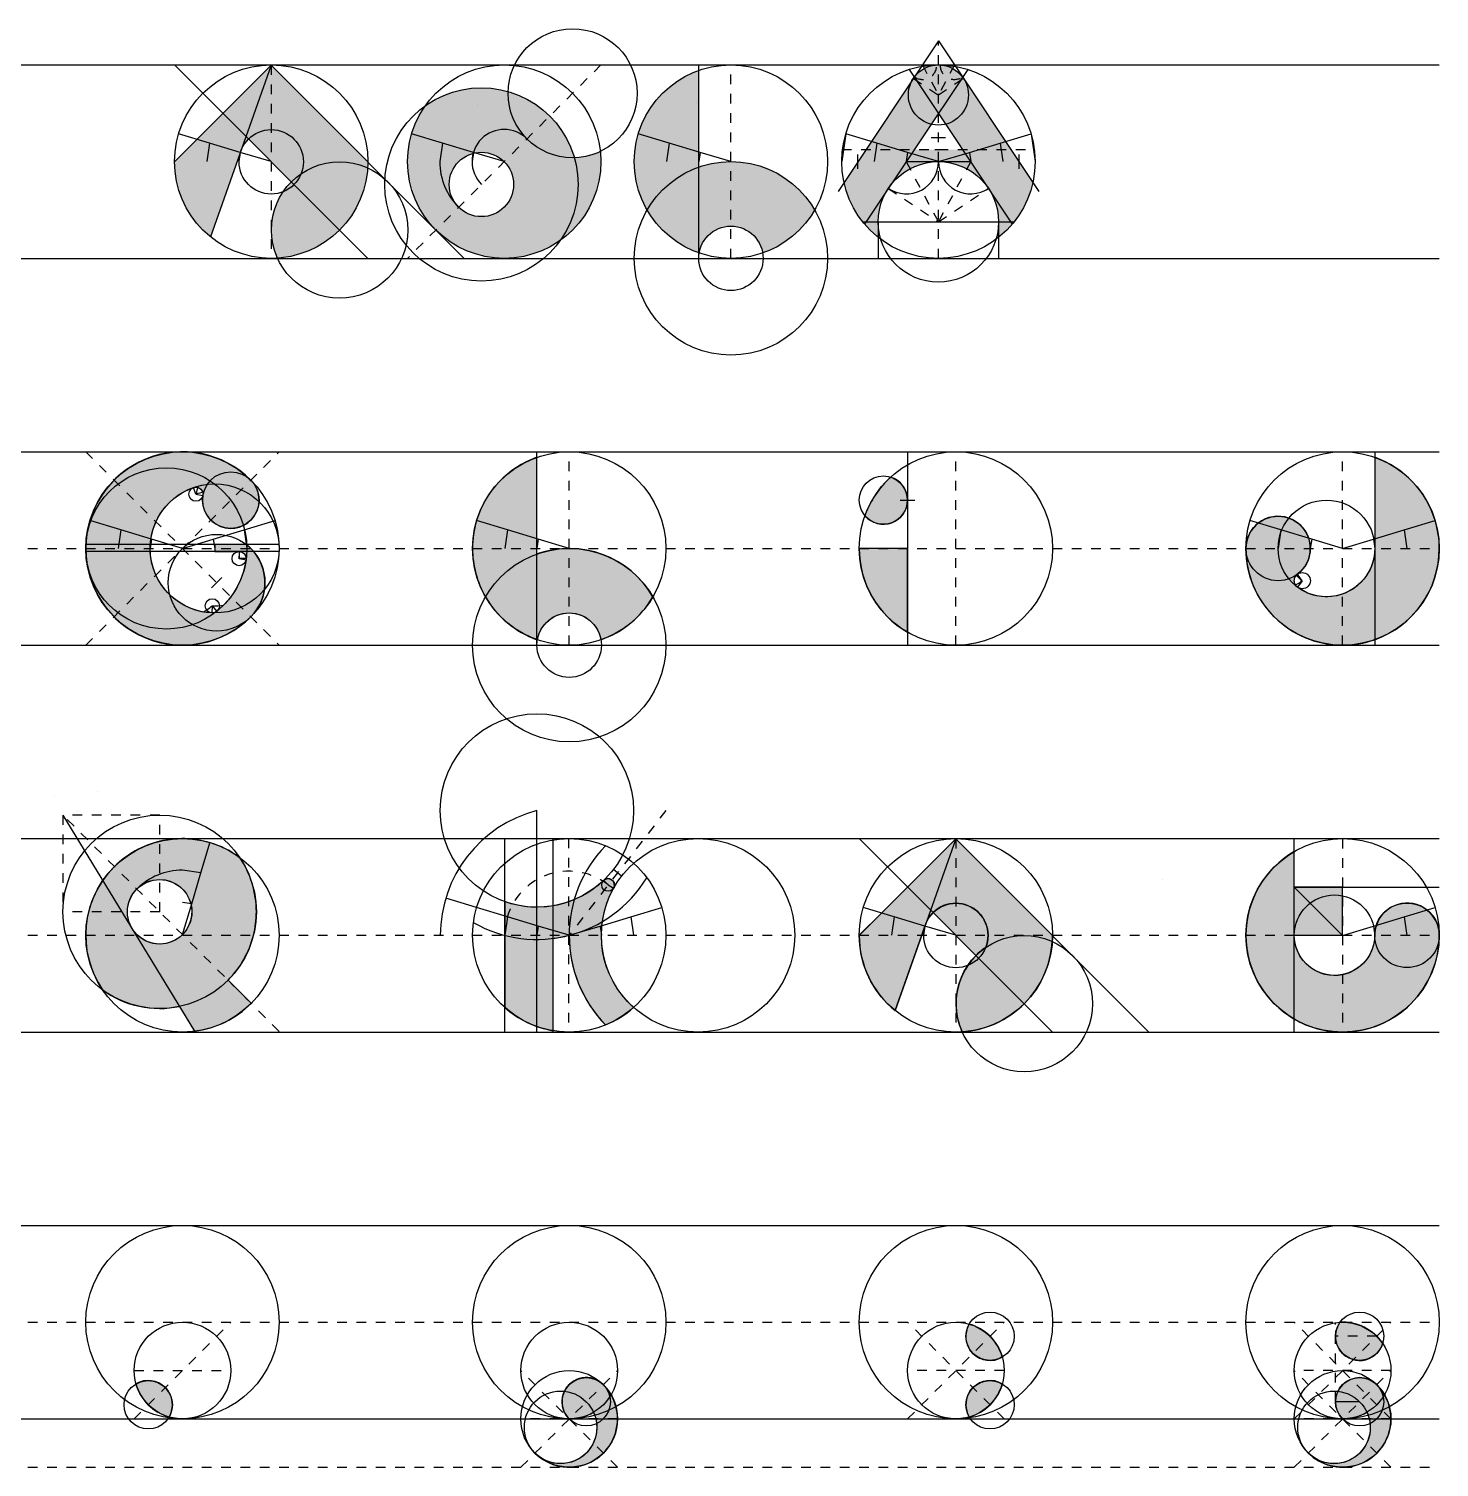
# Model space of a CAD drawing. Header units: millimetres. Extents: x -0.6 to 55.4, y -1.3 to 34.5.
# Drawn here: x 23.41 to 38, y 19.5 to 34.37 of the extents above; entities that cross this region are included whole.
import ezdxf

# ---------------------------------------------------------------- set-up
doc = ezdxf.new("R2010")
doc.units = ezdxf.units.MM
doc.linetypes.add('ACAD_ISO02W100', pattern=[15, 12, -3])
doc.linetypes.add('ACAD_ISO03W100', pattern=[30, 12, -18])
for name, color, linetype in [('GUIDES', 252, 'Continuous'), ('guides_minor', 12, 'Continuous'), ('Lettering', 7, 'Continuous'), ('LINES', 252, 'Continuous'), ('Outlines', 5, 'Continuous')]:
    doc.layers.add(name, color=color, linetype=linetype)

msp = doc.modelspace()

# ---------------------------------------------------------------- hatches: boundary and pattern name
at = {"layer": 'Lettering'}
h = msp.add_hatch(color=256, dxfattribs=at)
h.dxf.hatch_style = 1
h.paths.add_polyline_path([(25.565, 33), (24.92, 33), (24.918, 32.998, 0.226537), (25.291, 32.221)])
h.paths.add_polyline_path([(25.279, 33.192), (25.15, 33.23), (24.92, 33), (25.251, 33)])
h.paths.add_polyline_path([(25.279, 33.192), (25.251, 33), (25.565, 33), (25.598, 33.095), (25.598, 33.096)])
h.paths.add_polyline_path([(25.657, 33.261), (25.419, 33.499), (25.15, 33.23), (25.279, 33.192), (25.599, 33.096)])
h.paths.add_polyline_path([(25.683, 33.235), (25.657, 33.261), (25.603, 33.109, -0.113093)])
h.paths.add_polyline_path([(25.916, 33.996), (25.419, 33.499), (25.657, 33.261)])
h.paths.add_polyline_path([(25.918, 33.996), (25.917, 33.997), (25.916, 33.996), (25.657, 33.261), (25.683, 33.235, -0.197936), (25.918, 33.332)])
h.paths.add_polyline_path([(25.918, 33.996), (25.918, 33.332, -0.412659), (26.251, 33), (26.914, 33)])
h.paths.add_polyline_path([(25.918, 33.332, 0.197936), (25.683, 33.235), (25.918, 33)])
h.paths.add_polyline_path([(26.251, 32.998, 0.414214), (25.918, 33.332), (25.918, 33), (26.127, 32.791, -0.046523), (26.227, 32.875, 0.095236)])
h.paths.add_polyline_path([(26.916, 32.935, 0.015453), (26.918, 32.996), (26.914, 33), (26.251, 33, -0.001328), (26.251, 32.998, -0.095236), (26.227, 32.875, -0.261959)])
h.paths.add_polyline_path([(26.916, 32.935, 0.261959), (26.227, 32.875, -0.1008), (26.154, 32.763), (26.625, 32.293, 0.181985)])
h.paths.add_polyline_path([(26.154, 32.763), (26.127, 32.791, 0.047151), (26.042, 32.689, 0.102064)])
h.paths.add_polyline_path([(26.227, 32.875, 0.046523), (26.127, 32.791), (26.154, 32.763, 0.1008)])
h.paths.add_polyline_path([(26.154, 32.763, -0.102064), (26.042, 32.689, 0.150351), (25.92, 32.293, 0.106745), (25.983, 32.002, 0.181985), (26.625, 32.293)])
h = msp.add_hatch(color=256, dxfattribs=at)
h.dxf.hatch_style = 1
h.paths.add_polyline_path([(30.34, 33.943, 0.239246), (29.715, 33.288), (30.035, 33.192), (30.34, 33.1)])
h.paths.add_polyline_path([(30.035, 33.192), (29.715, 33.288, 0.073037), (29.673, 33), (30.006, 33)])
h.paths.add_polyline_path([(30.34, 33.1), (30.035, 33.192), (30.006, 33), (30.34, 33)])
h.paths.add_polyline_path([(30.34, 33), (30.006, 33), (29.673, 33, 0.131652), (29.807, 32.5, -0.178707), (30.34, 32.943)])
h.paths.add_polyline_path([(30.34, 32.943, 0.178707), (29.807, 32.5, 0.178707), (30.34, 32.057)])
h.paths.add_polyline_path([(30.34, 32.943), (30.34, 32.057, 0.001235), (30.344, 32.056, -0.845154), (31.002, 32.056, 0.179982), (31.539, 32.5, 0.36136)])
h = msp.add_hatch(color=256, dxfattribs=at)
h.dxf.hatch_style = 1
h.paths.add_polyline_path([(32.301, 32.723), (32.071, 32.377), (32.197, 32.377, -0.148069)], flags=17)
h.paths.add_polyline_path([(32.197, 32.377), (32.071, 32.377), (32.056, 32.354, 0.049207), (32.197, 32.218)])
h.paths.add_polyline_path([(33.338, 32.723, -0.148069), (33.442, 32.377), (33.568, 32.377)], flags=17)
h.paths.add_polyline_path([(33.583, 32.354), (33.568, 32.377), (33.442, 32.377), (33.442, 32.218, 0.049207)])
h.paths.add_polyline_path([(33.079, 33.861, 0.535184), (32.56, 33.861), (31.843, 32.785, 0.12188), (32.056, 32.354), (32.301, 32.723, -0.535184), (33.338, 32.723), (33.583, 32.354, 0.12188), (33.796, 32.785)])
h.paths.add_polyline_path([(32.819, 33.5), (33.069, 33.125), (32.569, 33.125)], flags=16)
h = msp.add_hatch(color=256, dxfattribs=at)
h.dxf.hatch_style = 1
h.paths.add_polyline_path([(27.513, 33.579, 1.447737), (29.323, 33.106, -0.104934), (29.053, 33.041, 0.517028)])
h.paths.add_polyline_path([(28.426, 32.764, -1), (27.759, 32.764, -1)], flags=16)
h = msp.add_hatch(color=256, dxfattribs=at)
h.dxf.hatch_style = 1
h.paths.add_polyline_path([(25.707, 28.293, 0.451034), (25.66, 29.041), (25.333, 29.041), (25.333, 28.968), (25.586, 28.968, -0.455577), (25.658, 28.884, -0.191192), (25.354, 28.35, -0.181235), (25.305, 28.334, -0.828174), (25.115, 29.63, -0.569606), (25.211, 29.549, 1.640584), (25.707, 29.707, 2.414214)])
h = msp.add_hatch(color=256, dxfattribs=at)
h.dxf.hatch_style = 1
h.paths.add_polyline_path([(28.666, 29.943, 0.239246), (28.042, 29.288), (28.361, 29.192), (28.666, 29.1)])
h.paths.add_polyline_path([(28.361, 29.192), (28.042, 29.288, 0.073037), (28, 29), (28.333, 29)])
h.paths.add_polyline_path([(28.666, 29.1), (28.361, 29.192), (28.333, 29), (28.666, 29)])
h.paths.add_polyline_path([(28.666, 29), (28.333, 29), (28, 29, 0.131652), (28.134, 28.5, -0.178707), (28.666, 28.943)])
h.paths.add_polyline_path([(28.666, 28.943, 0.178707), (28.134, 28.5, 0.178707), (28.666, 28.057)])
h.paths.add_polyline_path([(28.666, 28.943), (28.666, 28.057, 0.001235), (28.671, 28.056, -0.845154), (29.328, 28.056, 0.179982), (29.866, 28.5, 0.36136)])
h = msp.add_hatch(color=256, dxfattribs=at)
h.dxf.hatch_style = 1
h.paths.add_polyline_path([(36.666, 29, 0.080425), (36.649, 29.105, 0.231495), (36.444, 29.314, 0.257038), (36.127, 29.262, 0.229999), (36, 29, 0.414214), (37, 28, 0.085164), (37.333, 28.057, 0.317837), (38, 29, 0.073037), (37.957, 29.288, 0.239246), (37.333, 29.943), (37.333, 29.1), (37.333, 29, -0.317837), (37, 28.529, -0.25091), (36.533, 28.6, -0.096286), (36.512, 28.624, -0.136675), (36.5, 28.667, -0.188089), (36.522, 28.723, -0.045939), (36.533, 28.733, 0.236068)])
h = msp.add_hatch(color=256, dxfattribs=at)
h.dxf.hatch_style = 1
h.paths.add_polyline_path([(32, 29, 0.267949), (32.5, 28.134), (32.5, 29)])
h.paths.add_polyline_path([(32.5, 29.5, 0.326909), (32.325, 29.738, 0.12188), (32.059, 29.339, 0.698857)])
h = msp.add_hatch(color=256, dxfattribs=at)
h.dxf.hatch_style = 1
h.paths.add_polyline_path([(24.176, 25.567, 0.089607), (24.03, 25.243), (24.374, 25.243)])
h.paths.add_polyline_path([(24.374, 25.243), (24.03, 25.243, 0.061493), (24, 25), (24.522, 25)])
h.paths.add_polyline_path([(24.431, 25.243), (24.374, 25.243), (24.479, 25.07, -0.137725)], flags=17)
h.paths.add_polyline_path([(24.528, 25.479), (24.296, 25.711, 0.046936), (24.176, 25.567), (24.374, 25.243), (24.431, 25.243, -0.198912)])
h.paths.add_polyline_path([(24.764, 25.972, 0.13638), (24.296, 25.711), (24.528, 25.479, -0.106407), (24.764, 25.631)])
h.paths.add_polyline_path([(24.764, 25.631, 0.106407), (24.528, 25.479, -0.198912), (24.764, 25.577)], flags=17)
h.paths.add_polyline_path([(25.285, 25.958, 0.132622), (24.764, 25.972), (24.764, 25.631, -0.090588), (25, 25.674), (25.191, 25.646)])
h.paths.add_polyline_path([(25.191, 25.646), (25, 25.674, 0.090588), (24.764, 25.631), (24.764, 25.577, -0.340636), (25.086, 25.328), (25.095, 25.327)])
h.paths.add_polyline_path([(25.095, 25.327), (25.086, 25.328, -0.013857), (25.09, 25.31)], flags=17)
h.paths.add_polyline_path([(25.764, 25.243, 0.151002), (25.59, 25.807, 0.085586), (25.285, 25.958), (25.191, 25.646), (25.095, 25.327), (25.09, 25.31, -0.050578), (25.097, 25.243, -0.198912), (25, 25.007), (25.007, 25), (25.734, 25, 0.061493)])
h.paths.add_polyline_path([(25.734, 25), (25.007, 25), (25.471, 24.536, 0.135759)])
h.paths.add_polyline_path([(25.007, 25), (24.992, 25, -0.395395), (24.536, 25), (24.522, 25), (24.97, 24.265, 0.145458), (25.471, 24.536)])
h.paths.add_polyline_path([(24.522, 25), (24, 25, 0.151002), (24.174, 24.436, 0.212793), (24.97, 24.265)])
h.paths.add_polyline_path([(24.479, 25.07), (24.522, 25), (24.536, 25, -0.067673)])
h.paths.add_polyline_path([(25.71, 24.297), (25.471, 24.536, -0.145458), (24.97, 24.265), (25.126, 24.008, 0.167411)])
h = msp.add_hatch(color=256, dxfattribs=at)
h.dxf.hatch_style = 1
h.paths.add_polyline_path([(32.647, 25), (32.001, 25), (32, 24.998, 0.226537), (32.372, 24.221)])
h.paths.add_polyline_path([(32.361, 25.192), (32.232, 25.23), (32.001, 25), (32.333, 25)])
h.paths.add_polyline_path([(32.361, 25.192), (32.333, 25), (32.647, 25), (32.68, 25.095), (32.68, 25.096)])
h.paths.add_polyline_path([(32.739, 25.261), (32.5, 25.499), (32.232, 25.23), (32.361, 25.192), (32.681, 25.096)])
h.paths.add_polyline_path([(32.765, 25.235), (32.739, 25.261), (32.685, 25.109, -0.113093)])
h.paths.add_polyline_path([(32.998, 25.996), (32.5, 25.499), (32.739, 25.261)])
h.paths.add_polyline_path([(33, 25.996), (32.999, 25.997), (32.998, 25.996), (32.739, 25.261), (32.765, 25.235, -0.197936), (33, 25.332)])
h.paths.add_polyline_path([(33, 25.996), (33, 25.332, -0.412659), (33.333, 25), (33.996, 25)])
h.paths.add_polyline_path([(33, 25.332, 0.197936), (32.765, 25.235), (33, 25)])
h.paths.add_polyline_path([(33.333, 24.998, 0.414214), (33, 25.332), (33, 25), (33.208, 24.791, -0.046523), (33.309, 24.875, 0.095236)])
h.paths.add_polyline_path([(33.997, 24.935, 0.015453), (34, 24.996), (33.996, 25), (33.333, 25, -0.001328), (33.333, 24.998, -0.095236), (33.309, 24.875, -0.261959)])
h.paths.add_polyline_path([(33.997, 24.935, 0.261959), (33.309, 24.875, -0.1008), (33.236, 24.763), (33.707, 24.293, 0.181985)])
h.paths.add_polyline_path([(33.236, 24.763), (33.208, 24.791, 0.047151), (33.124, 24.689, 0.102064)])
h.paths.add_polyline_path([(33.309, 24.875, 0.046523), (33.208, 24.791), (33.236, 24.763, 0.1008)])
h.paths.add_polyline_path([(33.236, 24.763, -0.102064), (33.124, 24.689, 0.150351), (33.002, 24.293, 0.106745), (33.065, 24.002, 0.181985), (33.707, 24.293)])
h = msp.add_hatch(color=256, dxfattribs=at)
h.dxf.hatch_style = 1
h.paths.add_polyline_path([(36.5, 25.866, 0.267949), (36, 25), (36.5, 25)])
h.paths.add_polyline_path([(36.5, 25), (36, 25, 0.267949), (36.5, 24.134)])
h.paths.add_polyline_path([(37, 24.593, -0.47473), (36.5, 25.001), (36.5, 24.134, 0.131652), (37, 24)])
h.paths.add_polyline_path([(38, 25, -0.998749), (37.332, 24.999, -0.355027), (37, 24.593), (37, 24, 0.414214)])
h.paths.add_polyline_path([(38, 25), (37.332, 25, 1)], flags=17)
h.paths.add_polyline_path([(37.638, 25.19), (37.349, 25.103, 0.077347), (37.332, 25.002), (37.333, 25), (37.666, 25)])
h.paths.add_polyline_path([(37.874, 25.261), (37.638, 25.19), (37.666, 25), (38, 25, 0.228152)])
h.paths.add_polyline_path([(37.874, 25.261, 0.523905), (37.349, 25.103), (37.638, 25.19)])
h.paths.add_polyline_path([(37, 25.498), (36.5, 25.498), (36.665, 25.333, -0.215657), (37, 25.409)])
h.paths.add_polyline_path([(37, 25.409, 0.215657), (36.665, 25.333), (36.998, 25), (37, 25)])
h.paths.add_polyline_path([(36.665, 25.333, 0.235564), (36.5, 25), (36.998, 25)])
h.paths.add_polyline_path([(36.665, 25.333), (36.5, 25.498), (36.5, 25.001, -0.235013)])
h = msp.add_hatch(color=256, dxfattribs=at)
h.dxf.hatch_style = 1
h.paths.add_polyline_path([(29.46, 25.489, 0.861451), (29.357, 25.568, -0.282955), (28.333, 25.348), (28.333, 24.255, 0.141503), (28.833, 24.014), (28.833, 24.968, 0.030706), (28.994, 24.998), (28.994, 25.002), (29, 25, 0.194601), (29.375, 24.073, 0.086548), (29.666, 24.255, -0.351359)])
h = msp.add_hatch(color=256, dxfattribs=at)
h.dxf.hatch_style = 1
h.paths.add_polyline_path([(33.138, 20.981, 0.133972), (33.103, 20.854, 0.198912), (33.176, 20.677), (33.353, 20.854, 0.127017)])
h.paths.add_polyline_path([(33.353, 20.854), (33.176, 20.677, 0.341999), (33.48, 20.638, 0.127017)])
h.paths.add_polyline_path([(33.48, 20.362, 0.341999), (33.176, 20.323), (33.353, 20.146, 0.127017)])
h.paths.add_polyline_path([(33.176, 20.323, 0.198912), (33.103, 20.146, 0.133972), (33.138, 20.019, 0.127017), (33.353, 20.146)])
h = msp.add_hatch(color=256, dxfattribs=at)
h.dxf.hatch_style = 1
h.paths.add_polyline_path([(37.415, 20.779, 0.264069), (36.973, 20.999, 1.172868)])
h.paths.add_polyline_path([(37.353, 20.354, 1), (37, 20, 0.133004), (37.252, 20.068, -0.836884), (36.646, 19.646, 1)])
h = msp.add_hatch(color=256, dxfattribs=at)
h.dxf.hatch_style = 1
h.paths.add_polyline_path([(24.646, 20.146, 0.127017), (24.861, 20.019, 0.133972), (24.896, 20.146, 0.198912), (24.823, 20.323)])
h.paths.add_polyline_path([(24.823, 20.323, 0.341999), (24.519, 20.362, 0.127017), (24.646, 20.146)])
h = msp.add_hatch(color=256, dxfattribs=at)
h.dxf.hatch_style = 1
h.paths.add_polyline_path([(29.176, 20.177, 0.171573), (28.951, 20.285, 0.111853), (28.926, 20.177, 0.198912), (29, 20)])
h.paths.add_polyline_path([(29.353, 20.354, 0.517638), (28.951, 20.285, -0.171573), (29.176, 20.177)])
h.paths.add_polyline_path([(29.421, 20.23, 0.143434), (29.353, 20.354), (29.176, 20.177, -0.0888), (29.252, 20.068, 0.11856)])
h.paths.add_polyline_path([(29.252, 20.068, 0.0888), (29.176, 20.177), (29, 20, 0.133004)])
h.paths.add_polyline_path([(29.426, 20.177, 0.05394), (29.421, 20.23, -0.11856), (29.252, 20.068, -0.08153), (29.284, 19.951, 0.288972)], flags=17)
h.paths.add_polyline_path([(29.353, 20.354, -0.143434), (29.421, 20.23, 0.011563), (29.433, 20.25, 0.065543)])
h.paths.add_polyline_path([(29.5, 20, 0.131652), (29.433, 20.25, -0.011563), (29.421, 20.23, -0.05394), (29.426, 20.177, -0.288972), (29.284, 19.951, -0.026437), (29.286, 19.912, -0.111853), (29.25, 19.75), (29.353, 19.646, 0.198912)])
h.paths.add_polyline_path([(29.25, 19.75, -0.517638), (28.646, 19.646, 0.414214), (29.353, 19.646)])

# ---------------------------------------------------------------- linework, layer by layer
at = {"layer": 'GUIDES'}
for centre, radius in [((25.918, 33), 1), ((28.328, 33), 1), ((30.673, 33), 1), ((32.819, 33), 1), ((25, 29), 1), ((29, 29), 1), ((33, 29), 1), ((37, 29), 1), ((25, 25), 1), ((29, 25), 1), ((33, 25), 1), ((37, 25), 1), ((25, 21), 1), ((29, 21), 1), ((33, 21), 1), ((37, 21), 1), ((25, 20.5), 0.5), ((29, 20.5), 0.5), ((33, 20.5), 0.5), ((37, 20.5), 0.5), ((29, 20), 0.5), ((37, 20), 0.5)]:
    msp.add_circle(centre, radius, dxfattribs=at)
at = {"layer": 'guides_minor'}
for p, q in [((32.819, 34.25), (31.781, 32.692)), ((32.819, 34.25), (33.858, 32.692)), ((24.918, 34), (26.918, 32)), ((25.916, 33.996), (24.918, 32.998)), ((25.916, 33.996), (25.291, 32.221)), ((25.916, 33.998), (27.914, 32)), ((30.34, 32), (30.34, 34)), ((33.122, 33.953), (32.056, 32.354)), ((32.517, 33.953), (33.583, 32.354)), ((25.279, 33.192), (24.96, 33.288)), ((25.279, 33.192), (25.251, 33)), ((25.598, 33.096), (25.279, 33.192)), ((27.69, 33.192), (27.37, 33.288)), ((27.69, 33.192), (27.661, 33)), ((28.009, 33.096), (27.69, 33.192)), ((30.035, 33.192), (29.715, 33.288)), ((30.035, 33.192), (30.006, 33)), ((30.354, 33.096), (30.035, 33.192)), ((31.862, 33.288), (31.819, 33)), ((32.181, 33.192), (31.862, 33.288)), ((32.181, 33.192), (32.153, 33)), ((32.5, 33.096), (32.181, 33.192)), ((32.744, 33.25), (32.894, 33.25)), ((33.139, 33.096), (33.458, 33.192)), ((33.458, 33.192), (33.777, 33.288)), ((33.458, 33.192), (33.486, 33)), ((33.777, 33.288), (33.819, 33)), ((25.598, 33.096), (25.584, 33)), ((25.918, 33), (25.598, 33.096)), ((28.009, 33.096), (27.995, 33)), ((28.328, 33), (28.009, 33.096)), ((30.354, 33.096), (30.34, 33)), ((30.673, 33), (30.354, 33.096)), ((31.986, 32.925), (31.986, 33.075)), ((32.5, 33.096), (32.486, 33)), ((32.819, 33), (32.5, 33.096)), ((32.782, 33.125), (32.857, 33.125)), ((32.819, 33), (33.139, 33.096)), ((33.139, 33.096), (33.153, 33)), ((33.653, 32.925), (33.653, 33.075)), ((32.486, 33), (33.153, 33)), ((32.037, 32.377), (33.602, 32.377)), ((32.197, 32.377), (32.197, 32)), ((33.442, 32.377), (33.442, 32)), ((28.666, 28), (28.666, 30)), ((32.5, 30), (32.5, 28)), ((37.333, 30), (37.333, 28)), ((32.425, 29.5), (32.575, 29.5)), ((24.361, 29.192), (24.042, 29.288)), ((24.361, 29.192), (24.333, 29)), ((24.68, 29.096), (24.361, 29.192)), ((25.319, 29.096), (25.638, 29.192)), ((25.638, 29.192), (25.957, 29.288)), ((25.638, 29.192), (25.666, 29)), ((28.361, 29.192), (28.042, 29.288)), ((28.361, 29.192), (28.333, 29)), ((28.68, 29.096), (28.361, 29.192)), ((36.361, 29.192), (36.042, 29.288)), ((36.361, 29.192), (36.333, 29)), ((36.68, 29.096), (36.361, 29.192)), ((37.319, 29.096), (37.638, 29.192)), ((37.638, 29.192), (37.957, 29.288)), ((37.638, 29.192), (37.666, 29)), ((26, 29.041), (24, 29.041)), ((24.68, 29.096), (24.666, 29)), ((25, 29), (24.68, 29.096)), ((25, 29), (25.319, 29.096)), ((25.319, 29.096), (25.333, 29)), ((25.333, 29.041), (25.333, 28.968)), ((28.68, 29.096), (28.666, 29)), ((29, 29), (28.68, 29.096)), ((36.68, 29.096), (36.666, 29)), ((37, 29), (36.68, 29.096)), ((37, 29), (37.319, 29.096)), ((37.319, 29.096), (37.333, 29)), ((26, 28.968), (24, 28.968)), ((25.66, 28.895), (25.586, 28.895)), ((25.3, 28.593), (25.406, 28.699)), ((23.764, 26.243), (25.126, 24.008)), ((28.666, 24), (28.666, 26.291)), ((25.191, 25.646), (25.287, 25.965)), ((28.333, 24), (28.333, 26)), ((28.833, 24), (28.833, 26)), ((32, 26), (34, 24)), ((32.998, 25.996), (32, 24.998)), ((32.998, 25.996), (32.372, 24.221)), ((32.998, 25.998), (34.996, 24)), ((36.5, 24), (36.5, 26)), ((25.191, 25.646), (25, 25.674)), ((25.095, 25.327), (25.191, 25.646)), ((29.542, 25.612), (29.457, 25.679)), ((37, 24.998), (36.5, 25.498)), ((36.5, 25.498), (38, 25.498)), ((25.095, 25.327), (25, 25.341)), ((25, 25.007), (25.095, 25.327)), ((28.042, 25.288), (27.723, 25.383)), ((28.361, 25.192), (28.042, 25.288)), ((29.638, 25.192), (29.957, 25.288)), ((32.361, 25.192), (32.042, 25.288)), ((37.638, 25.19), (37.957, 25.286)), ((28.361, 25.192), (28.333, 25)), ((28.68, 25.096), (28.361, 25.192)), ((29.319, 25.096), (29.638, 25.192)), ((29.638, 25.192), (29.666, 25)), ((32.361, 25.192), (32.333, 25)), ((32.68, 25.096), (32.361, 25.192)), ((37.319, 25.094), (37.638, 25.19)), ((37.638, 25.19), (37.666, 24.998)), ((28.68, 25.096), (28.666, 25)), ((29, 25), (28.68, 25.096)), ((29, 25), (29.319, 25.096)), ((29.319, 25.096), (29.333, 25)), ((32.68, 25.096), (32.666, 25)), ((33, 25), (32.68, 25.096)), ((37, 24.998), (37.319, 25.094)), ((37.319, 25.094), (37.333, 24.998)), ((37.176, 20.177), (36.926, 20.177))]:
    msp.add_line(p, q, dxfattribs=at)
at = {"layer": 'guides_minor', "linetype": 'ACAD_ISO02W100', "ltscale": 0.001}
for p, q in [((32.819, 32), (32.819, 34.25)), ((25.918, 33.998), (25.918, 31.998)), ((29.328, 34), (27.328, 32)), ((30.673, 32), (30.673, 34)), ((24, 30), (26, 28)), ((24, 28), (26, 30)), ((29, 28), (29, 30)), ((33, 28), (33, 30)), ((37, 28), (37, 30)), ((32, 29), (34, 29)), ((36, 29), (38, 29)), ((26, 24.007), (23.764, 26.243)), ((28.994, 26), (28.994, 24)), ((33, 25.998), (33, 23.998)), ((37, 25.998), (37, 23.998)), ((36, 25), (38, 25)), ((24.5, 20), (25.5, 21)), ((33.5, 20), (32.5, 21)), ((32.5, 20), (33.5, 21)), ((37.5, 20), (36.5, 21)), ((36.5, 20), (37.5, 21)), ((24.5, 20.5), (25.5, 20.5)), ((29.5, 19.5), (28.5, 20.5)), ((28.5, 19.5), (29.5, 20.5)), ((33.5, 20.5), (32.5, 20.5)), ((37.5, 20.5), (36.5, 20.5)), ((37.5, 19.5), (36.5, 20.5)), ((36.5, 19.5), (37.5, 20.5)), ((29.5, 20), (28.5, 20)), ((37.5, 20), (36.5, 20))]:
    msp.add_line(p, q, dxfattribs=at)
at = {"layer": 'guides_minor', "linetype": 'ACAD_ISO02W100', "ltscale": 0.00022}
for p, q in [((32.653, 34), (32.819, 33.689)), ((32.986, 34), (32.819, 33.689)), ((32.56, 33.861), (32.819, 33.689)), ((32.819, 33.689), (33.079, 33.861)), ((31.819, 33.125), (33.819, 33.125)), ((32.486, 33), (32.819, 32.377)), ((33.153, 33), (32.819, 32.377)), ((32.301, 32.723), (32.819, 32.377)), ((32.819, 32.377), (33.338, 32.723)), ((25.139, 29.561), (25.115, 29.63)), ((25.139, 29.561), (25.211, 29.549)), ((25.586, 28.968), (25.586, 28.895)), ((25.586, 28.895), (25.658, 28.884)), ((36.583, 28.667), (36.533, 28.733)), ((36.583, 28.667), (36.533, 28.6)), ((25.308, 28.407), (25.305, 28.334)), ((25.308, 28.407), (25.354, 28.35)), ((24.764, 26.243), (23.764, 26.243)), ((23.764, 26.243), (23.764, 25.243)), ((24.764, 25.243), (24.764, 26.243)), ((30, 26.291), (29, 25)), ((29.402, 25.521), (29.357, 25.568)), ((29.402, 25.521), (29.46, 25.489)), ((24.764, 25.243), (23.764, 25.243)), ((36.926, 20.177), (36.926, 20.995)), ((37.353, 20.854), (36.926, 20.854))]:
    msp.add_line(p, q, dxfattribs=at)
at = {"layer": 'guides_minor'}
for centre, radius in [((29.035, 33.707), 0.667), ((32.819, 33.689), 0.311), ((28.092, 32.764), 1), ((25.918, 32.998), 0.333), ((28.092, 32.764), 0.333), ((26.625, 32.293), 0.705), ((30.673, 32), 1), ((32.819, 32.377), 0.623), ((30.673, 32), 0.333), ((24.833, 29), 0.833), ((25.5, 29.5), 0.293), ((32.25, 29.5), 0.25), ((25.333, 29), 0.667), ((25.139, 29.561), 0.0732), ((36.833, 29), 0.5), ((36.333, 29), 0.333), ((25.353, 28.646), 0.5), ((25.586, 28.895), 0.0732), ((29, 28), 1), ((36.583, 28.667), 0.0833), ((25.308, 28.407), 0.0732), ((29, 28), 0.333), ((28.666, 26.291), 1), ((24.764, 25.243), 1), ((30.333, 25), 1), ((29.403, 25.521), 0.0658), ((24.764, 25.243), 0.333), ((33, 24.998), 0.333), ((36.916, 25.001), 0.416), ((37.666, 25), 0.334), ((33.707, 24.293), 0.705), ((33.353, 20.854), 0.25), ((37.176, 20.854), 0.25), ((24.646, 20.146), 0.25), ((29.176, 20.177), 0.25), ((33.353, 20.146), 0.25), ((37.176, 20.177), 0.25), ((28.911, 19.912), 0.375), ((36.911, 19.912), 0.375)]:
    msp.add_circle(centre, radius, dxfattribs=at)
at = {"layer": 'guides_minor', "linetype": 'ACAD_ISO02W100', "ltscale": 0.00022}
for centre, radius, start, end in [((32.653, 34), 0.15, 236.3099, 360), ((32.986, 34), 0.15, 180, 303.6901), ((28.994, 25.002), 0.661, 51.8366, 180.1535)]:
    msp.add_arc(centre, radius, start, end, dxfattribs=at)
at = {"layer": 'guides_minor'}
for centre, radius, start, end in [((28.328, 33), 0.333, 45, 225), ((28.328, 33), 0.667, 180, 225), ((32.486, 33), 0.333, 236.3099, 0), ((33.153, 33), 0.333, 180, 303.6901), ((25.5, 29.5), 0.366, 156.7155, 170.4558), ((25.333, 29), 0.593, 101.117, 109.1201), ((24.833, 29), 0.76, 352.0283, 357.5727), ((36.833, 29), 0.417, 221.4096, 233.1301), ((36.333, 29), 0.417, 294.6243, 306.8699), ((25.333, 29), 0.593, 267.6428, 278.9447), ((24.833, 29), 0.76, 300.2848, 308.7328), ((29, 25), 1.333, 104.4775, 180), ((30.333, 25), 1.333, 135.9514, 224.0486), ((25, 25.007), 0.667, 90, 135), ((28.666, 26.291), 1.333, 240.4289, 328.5261)]:
    msp.add_arc(centre, radius, start, end, dxfattribs=at)
at = {"layer": 'Lettering'}
for points in [[(30.313, 33.616), (30.313, 33.616)], [(28.051, 33.581), (28.051, 33.581)], [(24.125, 26.491), (24.125, 26.491)], [(24.125, 26.491), (24.125, 26.491)], [(23.674, 26.447), (23.674, 26.447)], [(23.674, 26.447), (23.674, 26.447)], [(23.918, 26.284), (23.918, 26.284)], [(23.918, 26.284), (23.918, 26.284)], [(35.133, 25.581), (35.133, 25.581)], [(35.133, 25.581), (35.133, 25.581)]]:
    msp.add_lwpolyline(points, close=True, dxfattribs=at)
at = {"layer": 'LINES'}
for p, q in [((0, 34), (38, 34)), ((0, 30), (38, 30)), ((0, 28), (38, 28)), ((0, 26), (38, 26)), ((0, 24), (38, 24)), ((0, 22), (38, 22)), ((0, 20), (38, 20))]:
    msp.add_line(p, q, dxfattribs=at)
at = {"layer": 'LINES', "lineweight": 30}
msp.add_line((0, 32), (38, 32), dxfattribs=at)
at = {"layer": 'LINES', "linetype": 'ACAD_ISO03W100', "ltscale": 0.002}
for p, q in [((0, 29), (38, 29)), ((0, 25), (38, 25)), ((0, 21), (38, 21))]:
    msp.add_line(p, q, dxfattribs=at)
at = {"layer": 'LINES', "linetype": 'ACAD_ISO03W100', "ltscale": 0.0033}
msp.add_line((0, 19.5), (38, 19.5), dxfattribs=at)
at = {"layer": 'Outlines'}
for points in [[(25.707, 28.293, 0.451034), (25.66, 29.041), (25.333, 29.041), (25.333, 28.968), (25.586, 28.968, -0.455577), (25.658, 28.884, -0.191192), (25.354, 28.35, -0.181235), (25.305, 28.334, -0.828174), (25.115, 29.63, -0.569606), (25.211, 29.549, 1.640584), (25.707, 29.707, 2.414214), (25.707, 28.293, 0.451034)], [(28.042, 29.288, 0.073037), (28, 29, 0.131652), (28.134, 28.5, 0.178707), (28.666, 28.057, 0.001235), (28.671, 28.056, -0.845154), (29.328, 28.056, 0.179982), (29.866, 28.5, 0.36136), (28.666, 28.943), (28.666, 28.943), (28.666, 29), (28.666, 29.1), (28.666, 29.943, 0.239246)], [(36.666, 29, 0.080425), (36.649, 29.105, 0.231495), (36.444, 29.314, 0.257038), (36.127, 29.262, 0.229999), (36, 29, 0.414214), (37, 28, 0.085164), (37.333, 28.057, 0.317837), (38, 29, 0.073037), (37.957, 29.288, 0.239246), (37.333, 29.943), (37.333, 29.1), (37.333, 29, -0.317837), (37, 28.529, -0.25091), (36.533, 28.6, -0.096286), (36.512, 28.624, -0.136675), (36.5, 28.667, -0.188089), (36.522, 28.723, -0.045939), (36.533, 28.733, 0.236068), (36.666, 29, 0.080425)], [(32.5, 29.5, 0.326909), (32.325, 29.738, 0.12188), (32.059, 29.339, 0.698857), (32.5, 29.5, 0.326909)], [(32, 29, 0.267949), (32.5, 28.134), (32.5, 29), (32, 29, 0.267949)], [(24.174, 24.436, 0.151002), (24.174, 24.436, 0.212793), (24.97, 24.265), (25.126, 24.008, 0.167411), (25.71, 24.297), (25.471, 24.536, 0.135759), (25.734, 25), (25.734, 25, 0.061493), (25.764, 25.243, 0.151002), (25.59, 25.807, 0.085586), (25.285, 25.958, 0.132622), (24.764, 25.972, 0.13638), (24.296, 25.711, 0.362485)], [(32.647, 25), (32.68, 25.095), (32.68, 25.096), (32.681, 25.096), (32.685, 25.109, -0.113093), (32.765, 25.235), (32.765, 25.235, -0.197936), (33, 25.332, -0.412659), (33.333, 25), (33.333, 25, -0.001328), (33.333, 24.998, -0.095236), (33.309, 24.875), (33.309, 24.875, 0.046523), (33.208, 24.791, 0.047151), (33.124, 24.689, 0.150351), (33.002, 24.293, 0.106745), (33.065, 24.002, 0.181985), (33.707, 24.293, 0.181985), (33.997, 24.935, 0.015453), (34, 24.996), (33.996, 25), (33, 25.996), (33, 25.996), (32.999, 25.997), (32.998, 25.996), (32.5, 25.499), (32.232, 25.23), (32.001, 25), (32, 24.998, 0.226537), (32.372, 24.221)], [(37.349, 25.103, 0.077347), (37.332, 25.002), (37.333, 25), (37.332, 25, 0.000626), (37.332, 24.999, -0.355027), (37, 24.593, -0.47473), (36.5, 25.001), (36.5, 25), (36.5, 25.001, 0.000522), (36.5, 25), (36.998, 25), (37, 25), (37, 25.409), (37, 25.498), (36.5, 25.498), (36.5, 25.866, 0.267949), (36, 25, 0.267949), (36.5, 24.134, 0.131652), (37, 24, 0.414214), (38, 25, 0.228152), (37.874, 25.261, 0.523905)], [(29.46, 25.489, 0.861451), (29.357, 25.568, -0.282955), (28.333, 25.348), (28.333, 24.255, 0.141503), (28.833, 24.014), (28.833, 24.968, 0.030706), (28.994, 24.998), (28.994, 25.002), (29, 25, 0.194601), (29.375, 24.073, 0.086548), (29.666, 24.255, -0.351359), (29.46, 25.489, 0.861451)], [(24.431, 25.243, -0.198912), (24.528, 25.479), (24.528, 25.479, -0.198912), (24.764, 25.577, -0.340636), (25.086, 25.328, -0.013857), (25.09, 25.31, -0.050578), (25.09, 25.31, -0.731412), (24.536, 25, -0.067673), (24.536, 25, -0.207331), (24.431, 25.243)], [(33.176, 20.677, 0.341999), (33.48, 20.638, 0.127017), (33.353, 20.854), (33.353, 20.854, 0.127017), (33.138, 20.981, 0.133972), (33.103, 20.854, 0.198912)], [(37.415, 20.779, 0.264069), (36.973, 20.999, 1.172868), (37.415, 20.779, 0.264069)], [(24.519, 20.362, 0.258199), (24.861, 20.019, 0.774597)], [(29, 20, 0.133004), (29.252, 20.068, -0.08153), (29.284, 19.951, -0.026437), (29.286, 19.912, -0.668179), (28.646, 19.646, 0.668179), (29.5, 20, 0.131652), (29.433, 20.25, 0.065543), (29.353, 20.354), (29.353, 20.354, 0.517638), (28.951, 20.285, 0.111853), (28.926, 20.177, 0.198912)], [(37.353, 20.354, 1), (37, 20, 0.133004), (37.252, 20.068, -0.836884), (36.646, 19.646, 1), (37.353, 20.354, 1)]]:
    msp.add_lwpolyline(points, format="xyb", close=True, dxfattribs=at)
for points in [[(28.666, 28.943), (28.666, 28.943)], [(24.764, 25.631), (24.764, 25.631)], [(36.665, 25.333), (36.665, 25.333)], [(36.665, 25.333), (36.665, 25.333)], [(24.374, 25.243), (24.374, 25.243)], [(24.522, 25), (24.522, 25)], [(36.5, 25.001), (36.5, 25.001)], [(33.236, 24.763), (33.236, 24.763)], [(33.236, 24.763), (33.236, 24.763)], [(29.176, 20.177), (29.176, 20.177)]]:
    msp.add_lwpolyline(points, close=True, dxfattribs=at)
for points in [[(33.208, 24.791, -0.046523), (33.309, 24.875, 0.095236), (33.333, 24.998, 0.414214), (33, 25.332, 0.197936), (32.765, 25.235)], [(33.48, 20.362, 0.774597), (33.138, 20.019, 0.258199), (33.48, 20.362)], [(33.353, 20.146, 0.127017), (33.48, 20.362, 0.341999), (33.176, 20.323)]]:
    msp.add_lwpolyline(points, format="xyb", dxfattribs=at)

doc.saveas('drawing.dxf')
